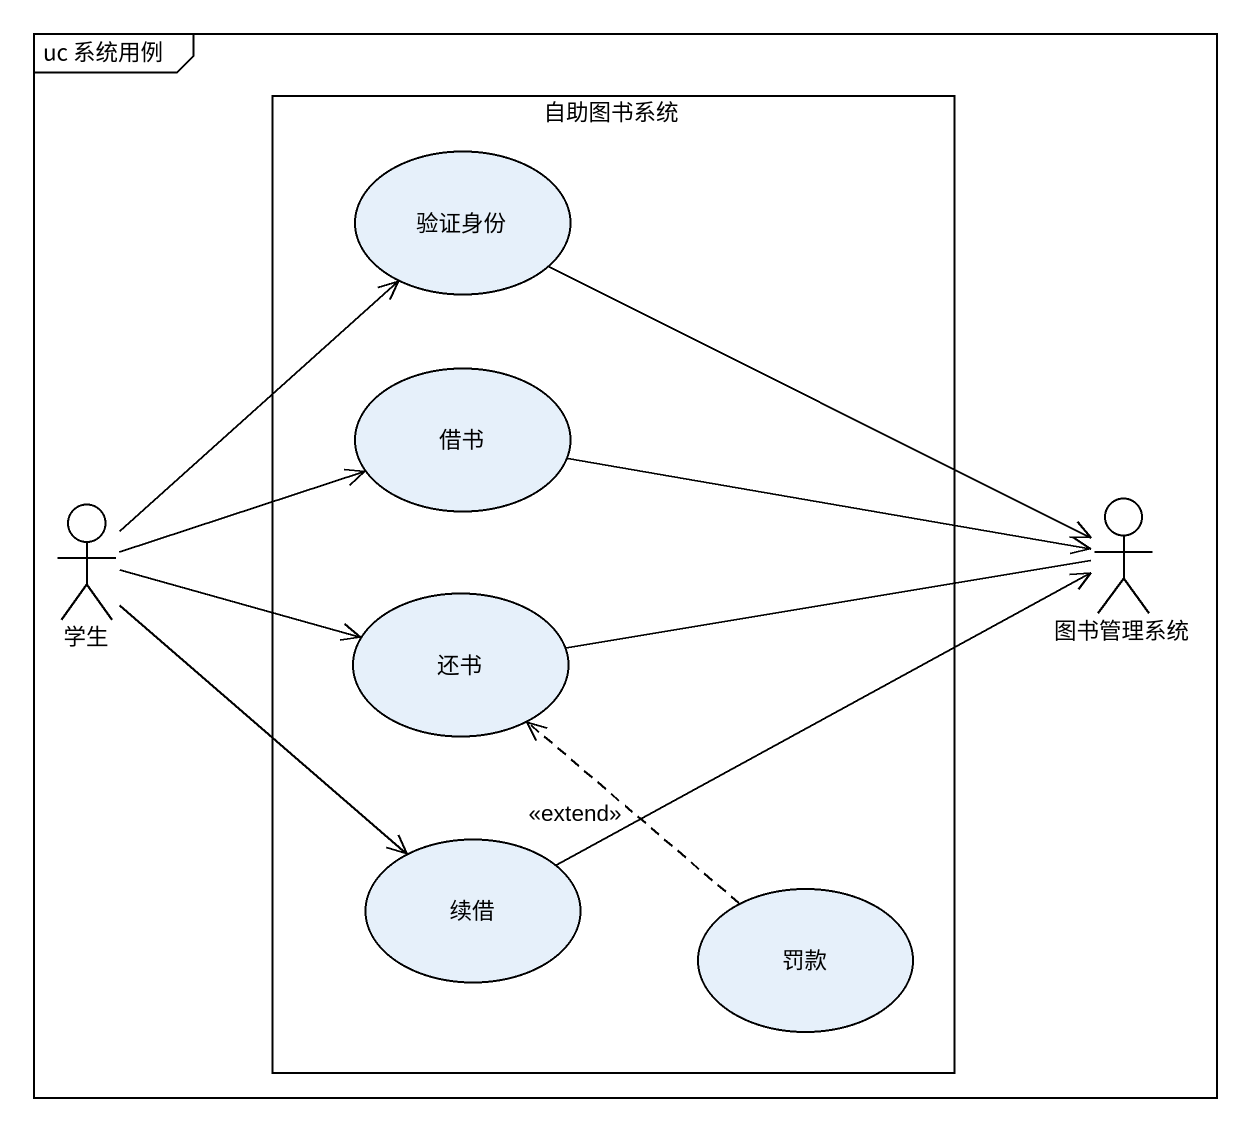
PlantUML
@startuml
mainframe uc 系统用例
rectangle 自助图书系统 {
  usecase 验证身份
  usecase 借书
  usecase 还书
  usecase 续借
  usecase 罚款
}
actor 学生
actor 图书管理系统
验证身份 -right-> 图书管理系统
借书 -right-> 图书管理系统
学生 -up-> 验证身份
学生 -right-> 借书
学生 -right-> 还书
学生 --> 续借
还书 -right- 图书管理系统
续借 -right-> 图书管理系统
罚款 .up.> 还书 : <<extend>>
@enduml
